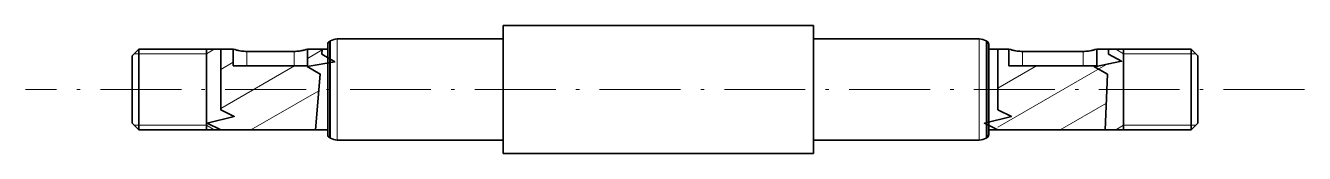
# Model space of a CAD drawing. Extents: x 202 to 392, y 200 to 220.
import ezdxf

# ---------------------------------------------------------------- set-up
doc = ezdxf.new("R2010")
doc.units = 0
doc.linetypes.add('DASHDOT', pattern=[18.5, 12, -3, 0.5, -3])

msp = doc.modelspace()

# ---------------------------------------------------------------- linework, layer by layer
at = {"color": 7, "lineweight": 35}
for p, q in [((273, 218.34), (273, 219.5)), ((273, 219.5), (319, 219.5)), ((273, 200.5), (273, 218.34)), ((319, 218.34), (319, 219.5)), ((319, 200.5), (319, 218.34)), ((247, 215.89), (247, 216.71)), ((247.25, 217.14), (247.4, 217.23)), ((248.4, 217.5), (273, 217.5)), ((319, 217.5), (343.6, 217.5)), ((344.75, 217.14), (344.6, 217.23)), ((345, 215.89), (345, 216.71)), ((218, 215), (219, 216)), ((218, 214.39), (218, 215)), ((218, 205), (218, 214.39)), ((219, 215.27), (219, 216)), ((219, 216), (231.13, 216)), ((219, 204), (219, 215.27)), ((229, 210), (229, 216)), ((231.13, 216), (231.13, 215.27)), ((231.13, 216), (233, 216)), ((233, 216), (233, 213.5)), ((235, 215.66), (242, 215.66)), ((244, 216), (246.19, 216)), ((244, 213.5), (244, 216)), ((246.19, 216), (246.13, 215.27)), ((246.19, 216), (247, 216)), ((247, 203.29), (247, 215.89)), ((345, 216), (346.35, 216)), ((345, 203.29), (345, 215.89)), ((346.35, 216), (346.35, 215.27)), ((346.35, 216), (348, 216)), ((348, 216), (348, 213.5)), ((350, 215.66), (359, 215.66)), ((361, 216), (362.77, 216)), ((361, 213.5), (361, 216)), ((362.77, 216), (362.74, 215.27)), ((362.77, 216), (375, 216)), ((365, 210), (365, 216)), ((375, 215.27), (375, 216)), ((376, 215), (375, 216)), ((375, 204), (375, 215.27)), ((376, 214.39), (376, 215)), ((376, 205), (376, 214.39)), ((244, 213.5), (233, 213.5)), ((361, 213.5), (348, 213.5)), ((229, 204), (229, 210)), ((365, 204), (365, 210)), ((218, 205), (219, 204)), ((376, 205), (375, 204)), ((219, 204), (231.13, 204)), ((231.13, 204), (245.18, 204)), ((245.18, 204), (247, 204)), ((345, 204), (346.35, 204)), ((346.35, 204), (362.28, 204)), ((362.28, 204), (375, 204)), ((247.25, 202.86), (247.4, 202.77)), ((248.4, 202.5), (273, 202.5)), ((319, 202.5), (343.6, 202.5)), ((344.75, 202.86), (344.6, 202.77)), ((273, 200.5), (319, 200.5))]:
    msp.add_line(p, q, dxfattribs=at)
at = {"color": 7, "lineweight": 13}
for p, q in [((247.25, 216.27), (247.25, 217.14)), ((247.25, 202.86), (247.25, 216.27)), ((247.4, 216.35), (247.4, 217.23)), ((247.4, 202.77), (247.4, 216.35)), ((248.4, 216.58), (248.4, 217.5)), ((248.4, 202.5), (248.4, 216.58)), ((343.6, 216.58), (343.6, 217.5)), ((343.6, 202.5), (343.6, 216.58)), ((344.6, 216.35), (344.6, 217.23)), ((344.6, 202.77), (344.6, 216.35)), ((344.75, 216.27), (344.75, 217.14)), ((344.75, 202.86), (344.75, 216.27)), ((219, 215.32), (218.32, 215.32)), ((229, 215.32), (219, 215.32)), ((229, 215.32), (230.17, 216)), ((235, 215.66), (235, 213.5)), ((242, 213.5), (242, 215.66)), ((244, 214.62), (246.18, 215.88)), ((346.35, 215.98), (346.39, 216)), ((350, 215.66), (350, 213.5)), ((359, 213.5), (359, 215.66)), ((365, 215.32), (363.83, 216)), ((365, 215.32), (375, 215.32)), ((375, 215.32), (375.68, 215.32)), ((231.13, 212.96), (233, 214.04)), ((231.13, 207.19), (242.06, 213.5)), ((346.35, 204.43), (362.68, 213.86)), ((346.35, 210.2), (352.06, 213.5)), ((235.61, 204), (245.67, 209.81)), ((355.61, 204), (362.44, 207.95)), ((219, 204.68), (218.32, 204.68)), ((229, 204.68), (219, 204.68)), ((229, 204.68), (230.17, 204)), ((365, 204.68), (363.83, 204)), ((365, 204.68), (375, 204.68)), ((375, 204.68), (375.68, 204.68))]:
    msp.add_line(p, q, dxfattribs=at)
at = {"color": 7, "linetype": 'DASHDOT', "lineweight": 13}
msp.add_line((391.8, 210), (202.2, 210), dxfattribs=at)
at = {"color": 7, "lineweight": 35}
for points in [[(231.13, 215.27), (231.13, 207), (233.13, 206), (229.13, 205), (231.13, 204)], [(235, 215.66), (234.8, 215.66), (234.59, 215.67), (234.4, 215.69), (234.2, 215.71), (234.01, 215.74), (233.84, 215.78), (233.71, 215.8), (233.59, 215.83), (233.48, 215.86), (233.37, 215.89), (233.27, 215.92), (233, 216)], [(242, 215.66), (242.2, 215.66), (242.41, 215.67), (242.6, 215.69), (242.8, 215.71), (242.99, 215.74), (243.16, 215.78), (243.29, 215.8), (243.41, 215.83), (243.52, 215.86), (243.63, 215.89), (243.73, 215.92), (244, 216)], [(245.18, 204), (245.88, 212.28), (243.97, 213.44), (248.04, 214.1), (246.13, 215.27)], [(346.35, 215.27), (346.35, 207), (348.35, 206), (344.35, 205), (346.35, 204)], [(350, 215.66), (349.8, 215.66), (349.59, 215.67), (349.4, 215.69), (349.2, 215.71), (349.01, 215.74), (348.84, 215.78), (348.71, 215.8), (348.59, 215.83), (348.48, 215.86), (348.37, 215.89), (348.27, 215.92), (348, 216)], [(359, 215.66), (359.2, 215.66), (359.41, 215.67), (359.6, 215.69), (359.8, 215.71), (359.99, 215.74), (360.16, 215.78), (360.29, 215.8), (360.41, 215.83), (360.52, 215.86), (360.63, 215.89), (360.73, 215.92), (361, 216)], [(362.28, 204), (362.62, 212.27), (360.66, 213.35), (364.7, 214.19), (362.74, 215.27)]]:
    msp.add_lwpolyline(points, dxfattribs=at)
for centre, radius, start, end in [((247.5, 216.71), 0.5, 120, 180), ((248.4, 215.5), 2, 90, 120), ((343.6, 215.5), 2, 60, 90), ((344.5, 216.71), 0.5, 0, 60), ((247.5, 203.29), 0.5, 180, 240), ((344.5, 203.29), 0.5, 300, 360), ((248.4, 204.5), 2, 240, 270), ((343.6, 204.5), 2, 270, 300)]:
    msp.add_arc(centre, radius, start, end, dxfattribs=at)

doc.saveas('drawing.dxf')
